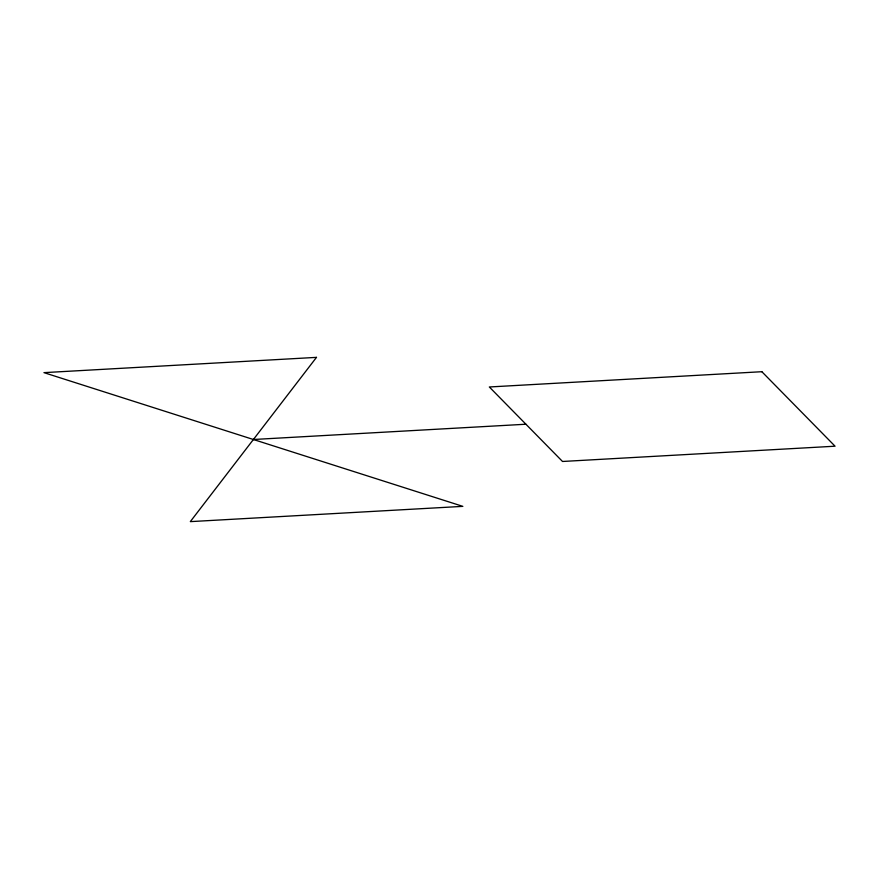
<?xml version="1.0" encoding="UTF-8"?>
<svg xmlns="http://www.w3.org/2000/svg" width="879" height="879" viewBox="0 0 879 879"><rect width="100%" height="100%" fill="white"/><g stroke="black" fill="none" stroke-linecap="round" stroke-linejoin="round"><path stroke-width="1.32" d="M253.394 439.5L525.928 424.227M316.484 357.368L190.314 521.632L462.848 506.359L43.95 372.641L316.484 357.368M761.862 371.707L489.339 386.98L562.516 461.475L835.05 446.202L761.862 371.707"/></g></svg>
